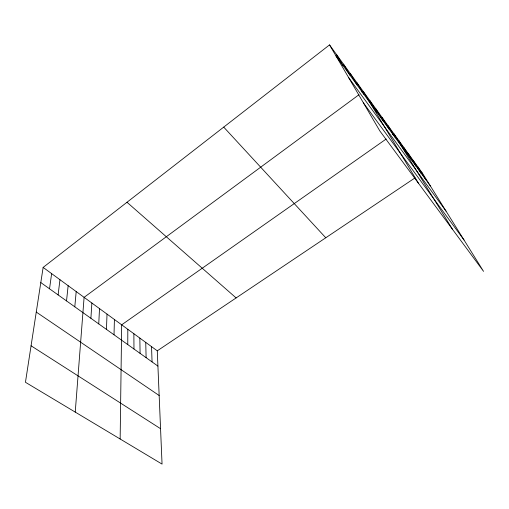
<?xml version="1.0" encoding="UTF-8"?>
<svg xmlns="http://www.w3.org/2000/svg" width="509" height="509" viewBox="0 0 509 509"><rect width="100%" height="100%" fill="white"/><g stroke="black" fill="none" stroke-linecap="round" stroke-linejoin="round"><path stroke-width="0.76" d="M127.765 344.587L127.816 329.298M120.149 439L121.676 324.812L386.204 139.008M114.022 334.788L114.41 319.499M106.451 329.387L107.024 314.104M98.746 323.889L99.51 308.613M90.901 318.297L91.874 303.027M75.237 412.099L84.1 297.345L359.004 94.712M74.798 306.812L76.191 291.568M66.526 300.914L68.149 285.689M58.109 294.915L59.96 279.702M49.538 288.8L51.625 273.613M43.138 267.41L25.45 382.284L162.053 464.1L157.275 350.828L43.138 267.41L329.533 44.9L422.305 173.003L483.55 271.367L379.841 130.959L329.533 44.9M362.077 92.447L363.305 91.537L418.43 183.208M392.547 134.554L393.813 133.663L452.456 229.273M157.275 350.828L415.07 177.857M420.988 173.887L422.305 173.003M31.068 345.789L160.564 428.699M36.26 312.074L159.164 395.518M40.803 282.571L157.924 366.098M126.995 202.264L236.119 297.93M223.718 127.11L325.773 237.773M363.42 102.875L464.03 240.013M348.62 77.559L446.043 211.133M335.946 55.875L430.353 185.931M417.743 166.71L425.734 179.569M413.111 160.316L421.038 173.098M408.403 153.813L416.26 166.519M403.618 147.209L411.406 159.832M398.757 140.49L406.468 153.031M387.947 125.57L395.493 137.907M381.973 117.312L389.417 129.534M375.871 108.894L383.213 120.989M369.655 100.305L376.876 112.266M356.828 82.598L363.814 94.267M350.217 73.468L357.07 84.978M343.467 64.147L350.179 75.485M336.576 54.622L343.142 65.788M151.548 346.642L152.057 361.912M145.739 342.398L146.115 357.674M139.848 338.091L140.083 353.373M133.873 333.726L133.969 349.015"/></g></svg>
